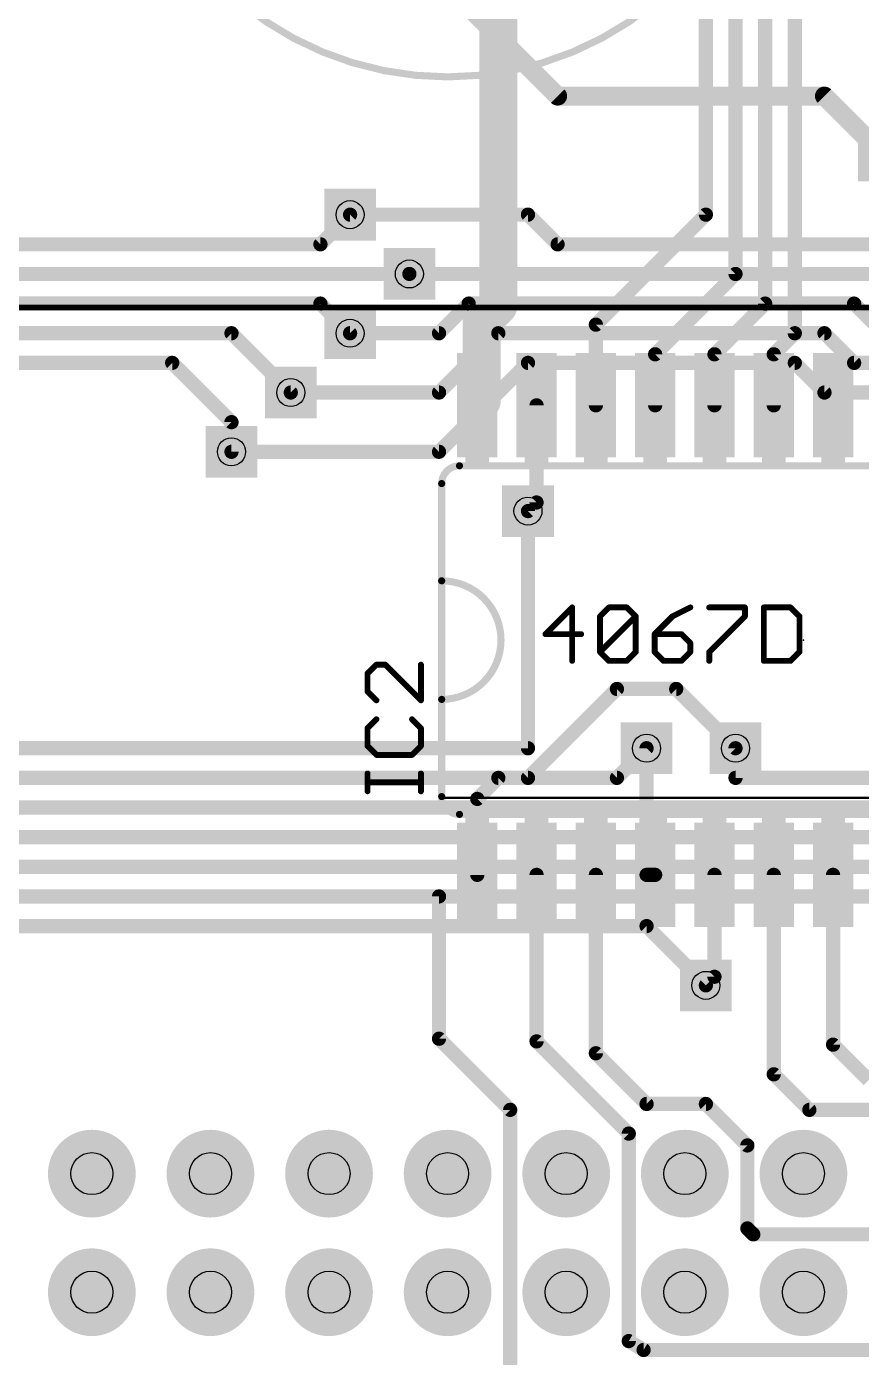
# Model space of a CAD drawing. Extents: x 4 to 288, y -28 to 191.
# Drawn here: x 83.24 to 101.12, y 48.55 to 77.05 of the extents above; entities that cross this region are included whole.
import ezdxf

# ---------------------------------------------------------------- set-up
doc = ezdxf.new("R2010")
doc.units = 0
doc.header["$MEASUREMENT"] = 0
doc.layers.get('0').update_dxf_attribs({"linetype": 'CONTINUOUS'})
for name, color, linetype in [('1', 22, 'CONTINUOUS'), ('16', 175, 'CONTINUOUS'), ('18', 82, 'CONTINUOUS'), ('20', 7, 'CONTINUOUS'), ('21', 2, 'CONTINUOUS'), ('23', 7, 'CONTINUOUS'), ('25', 2, 'CONTINUOUS'), ('27', 253, 'CONTINUOUS'), ('29', 253, 'CONTINUOUS'), ('30', 253, 'CONTINUOUS'), ('31', 253, 'CONTINUOUS'), ('44', 253, 'CONTINUOUS'), ('51', 253, 'CONTINUOUS')]:
    doc.layers.add(name, color=color, linetype=linetype)

# ---------------------------------------------------------------- blocks, each defined once
blk = doc.blocks.new('RECT')
blk.add_solid([(-0.5, -0.5), (0.5, -0.5), (-0.5, 0.5), (0.5, 0.5)])
blk = doc.blocks.new('SQUAREV')
blk.add_solid([(-0.5, -0.5), (0.5, -0.5), (-0.5, 0.5), (0.5, 0.5)])
blk = doc.blocks.new('ROUNDV')
at = {"const_width": 0.5}
blk.add_lwpolyline([(0, -0.25, 1), (0, 0.25, 1), (0, -0.25)], format="xyb", dxfattribs=at)

msp = doc.modelspace()

# ---------------------------------------------------------------- linework, layer by layer
at = {"layer": '1'}
for points, const_width in [([(93.345, 79.375), (93.345, 71.0692)], 0.8128), ([(97.79, 73.025), (97.79, 79.375)], 0.3048), ([(98.425, 71.755), (98.425, 78.74)], 0.3048), ([(99.06, 71.12), (99.06, 78.105)], 0.3048), ([(99.695, 70.485), (99.695, 77.47)], 0.3048), ([(89.535, 72.39), (90.17, 73.025)], 0.3048), ([(95.4342, 70.6692), (97.79, 73.025)], 0.3048), ([(78.105, 72.39), (89.535, 72.39)], 0.3048), ([(78.74, 71.755), (91.44, 71.755)], 0.3048), ([(96.7041, 70.0341), (98.425, 71.755)], 0.3048), ([(79.375, 71.12), (89.535, 71.12)], 0.3048), ([(89.535, 71.12), (90.17, 70.485)], 0.3048), ([(93.345, 71.0692), (92.9894, 70.7136)], 0.8128), ([(97.9742, 70.0341), (99.06, 71.12)], 0.3048), ([(92.9894, 70.7136), (92.9894, 69.0359)], 0.8128), ([(95.4342, 68.9407), (95.4342, 70.6692)], 0.3048), ([(80.01, 70.485), (87.63, 70.485)], 0.3048), ([(87.63, 70.485), (88.9, 69.215)], 0.3048), ([(99.2442, 70.0341), (99.695, 70.485)], 0.3048), ([(96.7041, 68.9407), (96.7041, 70.0341)], 0.3048), ([(97.9742, 68.9407), (97.9742, 70.0341)], 0.3048), ([(99.2442, 68.9407), (99.2442, 70.0341)], 0.3048), ([(80.645, 69.85), (86.36, 69.85)], 0.3048), ([(86.36, 69.85), (87.63, 68.58)], 0.3048), ([(92.9894, 69.0359), (92.8942, 68.9407)], 0.8128), ([(94.1642, 66.8591), (94.1642, 68.9407)], 0.3048), ([(87.63, 68.58), (87.63, 67.945)], 0.3048), ([(93.98, 66.675), (94.1642, 66.8591)], 0.3048), ([(95.885, 62.865), (93.98, 60.96)], 0.3048), ([(97.155, 62.865), (95.885, 62.865)], 0.3048), ([(98.425, 61.595), (97.155, 62.865)], 0.3048), ([(96.52, 58.8823), (96.52, 61.595)], 0.3048), ([(93.345, 60.96), (92.8942, 60.5092)], 0.3048), ([(93.98, 60.96), (93.345, 60.96)], 0.3048), ([(92.8942, 60.5092), (92.8942, 58.8823)], 0.3048), ([(94.1642, 58.8823), (94.1642, 55.3148)], 0.3048), ([(95.4342, 58.8823), (95.4342, 55.0609)], 0.3048), ([(96.7041, 58.8823), (96.52, 58.8823)], 0.3048), ([(97.9742, 58.8823), (97.9742, 56.6992)], 0.3048), ([(99.2442, 58.8823), (99.2442, 54.61)], 0.3048), ([(100.5142, 58.8823), (100.5142, 55.245)], 0.3048), ([(73.66, 58.42), (92.075, 58.42)], 0.3048), ([(92.075, 55.372), (92.075, 58.42)], 0.3048), ([(97.9742, 56.6992), (97.79, 56.515)], 0.3048), ([(93.599, 53.848), (92.075, 55.372)], 0.3048), ([(94.1642, 55.3148), (96.139, 53.34)], 0.3048), ([(101.2762, 54.483), (100.5142, 55.245)], 0.3048), ([(95.4342, 55.0609), (96.52, 53.975)], 0.3048), ([(100.0062, 53.848), (99.2442, 54.61)], 0.3048), ([(93.599, 46.736), (93.599, 53.848)], 0.3048), ([(96.52, 53.975), (97.79, 53.975)], 0.3048), ([(97.79, 53.975), (98.679, 53.086)], 0.3048), ([(120.523, 53.848), (100.0062, 53.848)], 0.3048), ([(96.139, 48.895), (96.139, 53.34)], 0.3048), ([(98.679, 53.086), (98.679, 51.308)], 0.3048), ([(98.679, 51.308), (98.806, 51.181)], 0.3048), ([(98.806, 51.181), (119.634, 51.181)], 0.3048), ([(96.4565, 48.7045), (96.139, 48.895)], 0.3048), ([(96.4565, 48.7045), (120.3325, 48.7045)], 0.3048)]:
    msp.add_lwpolyline(points, dxfattribs=dict(at, const_width=const_width))
for points, const_width in [([(90.2239, 72.9711, 1), (90.1161, 73.0789)], 0.1524), ([(97.7138, 73.025, 1), (97.8662, 73.025)], 0.1524), ([(97.8439, 72.9711, 1), (97.7361, 73.0789)], 0.1524), ([(89.4811, 72.4439, 1), (89.5889, 72.3361)], 0.1524), ([(89.535, 72.3138, 1), (89.535, 72.4662)], 0.1524), ([(91.44, 71.6788, 1), (91.44, 71.8312)], 0.1524), ([(98.4789, 71.7011, 1), (98.3711, 71.8089)], 0.1524), ([(98.3488, 71.755, 1), (98.5012, 71.755)], 0.1524), ([(89.5889, 71.1739, 1), (89.4811, 71.0661)], 0.1524), ([(89.535, 71.0438, 1), (89.535, 71.1962)], 0.1524), ([(93.1418, 71.0692, 1), (93.5482, 71.0692)], 0.4064), ([(93.4887, 70.9255, 1), (93.2013, 71.2129)], 0.4064), ([(99.1139, 71.0661, 1), (99.0061, 71.1739)], 0.1524), ([(93.1926, 70.7136, 1), (92.7862, 70.7136)], 0.4064), ([(92.8457, 70.8573, 1), (93.1331, 70.5699)], 0.4064), ([(98.9838, 71.12, 1), (99.1362, 71.12)], 0.1524), ([(95.5104, 70.6692, 1), (95.358, 70.6692)], 0.1524), ([(95.3803, 70.723, 1), (95.488, 70.6153)], 0.1524), ([(87.6839, 70.5389, 1), (87.5761, 70.4311)], 0.1524), ([(87.63, 70.4088, 1), (87.63, 70.5612)], 0.1524), ([(90.1161, 70.4311, 1), (90.2239, 70.5389)], 0.1524), ([(99.6188, 70.485, 1), (99.7712, 70.485)], 0.1524), ([(99.7489, 70.4311, 1), (99.6411, 70.5389)], 0.1524), ([(96.7803, 70.0341, 1), (96.6279, 70.0341)], 0.1524), ([(96.6503, 70.088, 1), (96.758, 69.9803)], 0.1524), ([(98.0504, 70.0341, 1), (97.898, 70.0341)], 0.1524), ([(97.9203, 70.088, 1), (98.028, 69.9803)], 0.1524), ([(99.3204, 70.0341, 1), (99.168, 70.0341)], 0.1524), ([(99.1903, 70.088, 1), (99.298, 69.9803)], 0.1524), ([(86.4139, 69.9039, 1), (86.3061, 69.7961)], 0.1524), ([(86.36, 69.7738, 1), (86.36, 69.9262)], 0.1524), ([(88.8461, 69.1611, 1), (88.9539, 69.2689)], 0.1524), ([(92.7505, 69.0844, 1), (93.0378, 68.797)], 0.4064), ([(93.1331, 68.8922, 1), (92.8457, 69.1796)], 0.4064), ([(92.7862, 69.0359, 1), (93.1926, 69.0359)], 0.4064), ([(94.2404, 68.9407, 1), (94.088, 68.9407)], 0.1524), ([(95.358, 68.9407, 1), (95.5104, 68.9407)], 0.1524), ([(96.6279, 68.9407, 1), (96.7803, 68.9407)], 0.1524), ([(97.898, 68.9407, 1), (98.0504, 68.9407)], 0.1524), ([(99.168, 68.9407, 1), (99.3204, 68.9407)], 0.1524), ([(87.7062, 68.58, 1), (87.5538, 68.58)], 0.1524), ([(87.5761, 68.5261, 1), (87.6839, 68.6339)], 0.1524), ([(87.5538, 67.945, 1), (87.7062, 67.945)], 0.1524), ([(94.218, 66.8053, 1), (94.1103, 66.913)], 0.1524), ([(93.9261, 66.7289, 1), (94.0339, 66.6211)], 0.1524), ([(94.088, 66.8591, 1), (94.2404, 66.8591)], 0.1524), ([(95.885, 62.9412, 1), (95.885, 62.7888)], 0.1524), ([(95.9389, 62.8111, 1), (95.8311, 62.9189)], 0.1524), ([(97.2089, 62.9189, 1), (97.1011, 62.8111)], 0.1524), ([(97.155, 62.7888, 1), (97.155, 62.9412)], 0.1524), ([(96.5962, 61.595, 1), (96.4438, 61.595)], 0.1524), ([(98.3711, 61.5411, 1), (98.4789, 61.6489)], 0.1524), ([(93.345, 61.0362, 1), (93.345, 60.8838)], 0.1524), ([(93.3989, 60.9061, 1), (93.2911, 61.0139)], 0.1524), ([(93.9261, 61.0139, 1), (94.0339, 60.9061)], 0.1524), ([(93.98, 60.8838, 1), (93.98, 61.0362)], 0.1524), ([(92.9704, 60.5092, 1), (92.818, 60.5092)], 0.1524), ([(92.8403, 60.563, 1), (92.948, 60.4553)], 0.1524), ([(94.2404, 58.8823, 1), (94.088, 58.8823)], 0.1524), ([(95.5104, 58.8823, 1), (95.358, 58.8823)], 0.1524), ([(96.52, 58.9585, 1), (96.52, 58.8061)], 0.1524), ([(96.7041, 58.8061, 1), (96.7041, 58.9585)], 0.1524), ([(98.0504, 58.8823, 1), (97.898, 58.8823)], 0.1524), ([(99.3204, 58.8823, 1), (99.168, 58.8823)], 0.1524), ([(100.5904, 58.8823, 1), (100.438, 58.8823)], 0.1524), ([(92.818, 58.8823, 1), (92.9704, 58.8823)], 0.1524), ([(96.4438, 58.8823, 1), (96.5962, 58.8823)], 0.1524), ([(92.1512, 58.42, 1), (91.9988, 58.42)], 0.1524), ([(92.075, 58.3438, 1), (92.075, 58.4962)], 0.1524), ([(97.898, 56.6992, 1), (98.0504, 56.6992)], 0.1524), ([(98.028, 56.6453, 1), (97.9203, 56.753)], 0.1524), ([(97.7361, 56.5689, 1), (97.8439, 56.4611)], 0.1524), ([(92.1289, 55.4259, 1), (92.0211, 55.3181)], 0.1524), ([(91.9988, 55.372, 1), (92.1512, 55.372)], 0.1524), ([(94.218, 55.3687, 1), (94.1103, 55.261)], 0.1524), ([(94.088, 55.3148, 1), (94.2404, 55.3148)], 0.1524), ([(100.568, 55.2989, 1), (100.4603, 55.1911)], 0.1524), ([(100.438, 55.245, 1), (100.5904, 55.245)], 0.1524), ([(95.488, 55.1147, 1), (95.3803, 55.007)], 0.1524), ([(95.358, 55.0609, 1), (95.5104, 55.0609)], 0.1524), ([(99.298, 54.6639, 1), (99.1903, 54.5561)], 0.1524), ([(99.168, 54.61, 1), (99.3204, 54.61)], 0.1524), ([(93.6752, 53.848, 1), (93.5228, 53.848)], 0.1524), ([(93.5451, 53.7941, 1), (93.6529, 53.9019)], 0.1524), ([(96.52, 54.0512, 1), (96.52, 53.8988)], 0.1524), ([(96.4661, 53.9211, 1), (96.5739, 54.0289)], 0.1524), ([(97.8439, 54.0289, 1), (97.7361, 53.9211)], 0.1524), ([(97.79, 53.8988, 1), (97.79, 54.0512)], 0.1524), ([(100.0062, 53.9242, 1), (100.0062, 53.7718)], 0.1524), ([(99.9523, 53.7941, 1), (100.06, 53.9019)], 0.1524), ([(96.2152, 53.34, 1), (96.0628, 53.34)], 0.1524), ([(96.0851, 53.2861, 1), (96.1929, 53.3939)], 0.1524), ([(98.7552, 53.086, 1), (98.6028, 53.086)], 0.1524), ([(98.6251, 53.0321, 1), (98.7329, 53.1399)], 0.1524), ([(98.7329, 51.3619, 1), (98.6251, 51.2541)], 0.1524), ([(98.6028, 51.308, 1), (98.7552, 51.308)], 0.1524), ([(98.806, 51.2572, 1), (98.806, 51.1048)], 0.1524), ([(98.7521, 51.1271, 1), (98.8599, 51.2349)], 0.1524), ([(96.1782, 48.9603, 1), (96.0998, 48.8297)], 0.1524), ([(96.0628, 48.895, 1), (96.2152, 48.895)], 0.1524), ([(96.4565, 48.7807, 1), (96.4565, 48.6283)], 0.1524), ([(96.4173, 48.6392, 1), (96.4957, 48.7698)], 0.1524)]:
    msp.add_lwpolyline(points, format="xyb", dxfattribs=dict(at, const_width=const_width))
at = {"layer": '16'}
for points, const_width in [([(88.4492, 81.7309), (94.615, 75.565)], 0.4064), ([(94.615, 75.565), (100.33, 75.565)], 0.4064), ([(100.33, 75.565), (101.6, 74.295)], 0.4064), ([(90.17, 73.025), (93.98, 73.025)], 0.3048), ([(93.98, 73.025), (94.615, 72.39)], 0.3048), ([(94.615, 72.39), (102.87, 72.39)], 0.3048), ([(91.44, 71.755), (102.235, 71.755)], 0.3048), ([(92.075, 70.485), (92.71, 71.12)], 0.3048), ([(92.71, 71.12), (100.965, 71.12)], 0.3048), ([(100.965, 71.12), (101.6, 70.485)], 0.3048), ([(90.17, 70.485), (92.075, 70.485)], 0.3048), ([(92.075, 69.215), (93.345, 70.485)], 0.3048), ([(93.345, 70.485), (100.33, 70.485)], 0.3048), ([(100.33, 70.485), (100.965, 69.85)], 0.3048), ([(92.075, 67.945), (93.98, 69.85)], 0.3048), ([(93.98, 69.85), (99.695, 69.85)], 0.3048), ([(99.695, 69.85), (100.33, 69.215)], 0.3048), ([(100.965, 69.85), (107.95, 69.85)], 0.3048), ([(88.9, 69.215), (92.075, 69.215)], 0.3048), ([(106.68, 69.215), (100.33, 69.215)], 0.3048), ([(87.63, 67.945), (92.075, 67.945)], 0.3048), ([(93.98, 61.595), (93.98, 66.675)], 0.3048), ([(81.28, 61.595), (93.98, 61.595)], 0.3048), ([(96.52, 61.595), (95.885, 60.96)], 0.3048), ([(98.425, 60.96), (98.425, 61.595)], 0.3048), ([(95.885, 60.96), (80.645, 60.96)], 0.3048), ([(108.585, 60.96), (98.425, 60.96)], 0.3048), ([(80.01, 60.325), (123.19, 60.325)], 0.3048), ([(79.375, 59.69), (124.714, 59.69)], 0.3048), ([(129.9832, 59.055), (78.74, 59.055)], 0.3048), ([(78.105, 58.42), (118.11, 58.42)], 0.3048), ([(74.93, 57.785), (96.52, 57.785)], 0.3048), ([(96.52, 57.785), (97.79, 56.515)], 0.3048)]:
    msp.add_lwpolyline(points, dxfattribs=dict(at, const_width=const_width))
for points, const_width in [([(94.615, 75.6666, 1), (94.615, 75.4634)], 0.2032), ([(94.5432, 75.4932, 1), (94.6868, 75.6368)], 0.2032), ([(100.4018, 75.6368, 1), (100.2582, 75.4932)], 0.2032), ([(100.33, 75.4634, 1), (100.33, 75.6666)], 0.2032), ([(90.17, 73.1012, 1), (90.17, 72.9488)], 0.1524), ([(94.0339, 73.0789, 1), (93.9261, 72.9711)], 0.1524), ([(93.98, 72.9488, 1), (93.98, 73.1012)], 0.1524), ([(94.615, 72.4662, 1), (94.615, 72.3138)], 0.1524), ([(94.5611, 72.3361, 1), (94.6689, 72.4439)], 0.1524), ([(91.44, 71.8312, 1), (91.44, 71.6788)], 0.1524), ([(92.71, 71.1962, 1), (92.71, 71.0438)], 0.1524), ([(92.7639, 71.0661, 1), (92.6561, 71.1739)], 0.1524), ([(101.0189, 71.1739, 1), (100.9111, 71.0661)], 0.1524), ([(100.965, 71.0438, 1), (100.965, 71.1962)], 0.1524), ([(90.17, 70.5612, 1), (90.17, 70.4088)], 0.1524), ([(92.0211, 70.5389, 1), (92.1289, 70.4311)], 0.1524), ([(92.075, 70.4088, 1), (92.075, 70.5612)], 0.1524), ([(93.345, 70.5612, 1), (93.345, 70.4088)], 0.1524), ([(93.3989, 70.4311, 1), (93.2911, 70.5389)], 0.1524), ([(100.3839, 70.5389, 1), (100.2761, 70.4311)], 0.1524), ([(100.33, 70.4088, 1), (100.33, 70.5612)], 0.1524), ([(93.98, 69.9262, 1), (93.98, 69.7738)], 0.1524), ([(94.0339, 69.7961, 1), (93.9261, 69.9039)], 0.1524), ([(99.7489, 69.9039, 1), (99.6411, 69.7961)], 0.1524), ([(99.695, 69.7738, 1), (99.695, 69.9262)], 0.1524), ([(100.965, 69.9262, 1), (100.965, 69.7738)], 0.1524), ([(100.9111, 69.7961, 1), (101.0189, 69.9039)], 0.1524), ([(88.9, 69.2912, 1), (88.9, 69.1388)], 0.1524), ([(92.0211, 69.2689, 1), (92.1289, 69.1611)], 0.1524), ([(92.075, 69.1388, 1), (92.075, 69.2912)], 0.1524), ([(100.33, 69.2912, 1), (100.33, 69.1388)], 0.1524), ([(100.2761, 69.1611, 1), (100.3839, 69.2689)], 0.1524), ([(87.63, 68.0212, 1), (87.63, 67.8688)], 0.1524), ([(92.0211, 67.9989, 1), (92.1289, 67.8911)], 0.1524), ([(92.075, 67.8688, 1), (92.075, 68.0212)], 0.1524), ([(94.0562, 66.675, 1), (93.9038, 66.675)], 0.1524), ([(93.9038, 61.595, 1), (94.0562, 61.595)], 0.1524), ([(93.98, 61.5188, 1), (93.98, 61.6712)], 0.1524), ([(96.5739, 61.5411, 1), (96.4661, 61.6489)], 0.1524), ([(98.5012, 61.595, 1), (98.3488, 61.595)], 0.1524), ([(95.8311, 61.0139, 1), (95.9389, 60.9061)], 0.1524), ([(95.885, 60.8838, 1), (95.885, 61.0362)], 0.1524), ([(98.425, 61.0362, 1), (98.425, 60.8838)], 0.1524), ([(98.3488, 60.96, 1), (98.5012, 60.96)], 0.1524), ([(96.5739, 57.8389, 1), (96.4661, 57.7311)], 0.1524), ([(96.52, 57.7088, 1), (96.52, 57.8612)], 0.1524), ([(97.7361, 56.4611, 1), (97.8439, 56.5689)], 0.1524)]:
    msp.add_lwpolyline(points, format="xyb", dxfattribs=dict(at, const_width=const_width))
at = {"layer": '20', "const_width": 0.0254}
msp.add_lwpolyline([(71.1264, 186.0347, 2.9429), (202.1142, 186.0347)], format="xyb", dxfattribs=at)
at = {"layer": '21'}
for points, const_width in [([(92.2592, 75.9765, 1), (92.2592, 89.9465, 1), (92.2592, 75.9765)], 0.1524), ([(92.5132, 67.6453, 0.4142), (92.1322, 67.2643)], 0.1524), ([(92.5132, 67.6834, 1), (92.5132, 67.6072)], 0.0762), ([(92.5132, 67.6072, 1), (92.5132, 67.6834)], 0.0762), ([(92.1703, 67.2643, 1), (92.0941, 67.2643)], 0.0762), ([(92.0941, 67.2643, 1), (92.1703, 67.2643)], 0.0762), ([(92.1703, 65.1815, 1), (92.0941, 65.1815)], 0.0762), ([(92.1322, 62.6415, 1), (92.1322, 65.1815)], 0.1524), ([(92.1322, 65.2196, 1), (92.1322, 65.1434)], 0.0762), ([(92.0941, 65.1815, 1), (92.1703, 65.1815)], 0.0762), ([(92.1703, 62.6415, 1), (92.0941, 62.6415)], 0.0762), ([(92.1322, 62.6796, 1), (92.1322, 62.6034)], 0.0762), ([(92.0941, 62.6415, 1), (92.1703, 62.6415)], 0.0762), ([(92.1322, 60.5587, 0.4142), (92.5132, 60.1777)], 0.1524), ([(92.1703, 60.5587, 1), (92.0941, 60.5587)], 0.0762), ([(92.0941, 60.5587, 1), (92.1703, 60.5587)], 0.0762), ([(92.1322, 60.546, 1), (92.1322, 60.5206)], 0.0254), ([(92.5132, 60.2158, 1), (92.5132, 60.1396)], 0.0762), ([(92.5132, 60.1396, 1), (92.5132, 60.2158)], 0.0762)]:
    msp.add_lwpolyline(points, format="xyb", dxfattribs=dict(at, const_width=const_width))
for points, const_width in [([(67.9006, 71.0362), (106.0006, 71.0362)], 0.127), ([(107.2452, 67.6453), (92.5132, 67.6453)], 0.1524), ([(92.1322, 67.2643), (92.1322, 65.1815)], 0.1524), ([(92.1322, 65.1815), (92.1322, 62.6415)], 0.1524), ([(92.1322, 62.6415), (92.1322, 60.5587)], 0.1524), ([(92.1322, 60.5333), (107.6262, 60.5333)], 0.0508), ([(92.5132, 60.1777), (107.2452, 60.1777)], 0.1524)]:
    msp.add_lwpolyline(points, dxfattribs=dict(at, const_width=const_width))
at = {"layer": '23'}
msp.add_point((99.8792, 63.9115), dxfattribs=at)
at = {"layer": '25', "const_width": 0.127}
for points in [[(90.7343, 63.3846), (90.5437, 63.194)], [(90.925, 63.3846), (90.7343, 63.3846)], [(91.6877, 62.622), (90.925, 63.3846)], [(91.6877, 63.3846), (91.6877, 62.622)], [(90.5437, 63.194), (90.5437, 62.8126)], [(90.5437, 62.8126), (90.7343, 62.622)], [(90.7343, 62.2152), (90.5437, 62.0246)], [(91.6877, 62.0246), (91.497, 62.2152)], [(90.5437, 62.0246), (90.5437, 61.6432)], [(91.6877, 61.6432), (91.6877, 62.0246)], [(90.5437, 61.6432), (90.7343, 61.4526)], [(91.497, 61.4526), (91.6877, 61.6432)], [(90.7343, 61.4526), (91.497, 61.4526)], [(90.5437, 60.673), (90.5437, 61.0543)], [(91.6877, 60.673), (91.6877, 61.0543)], [(91.6877, 60.8636), (90.5437, 60.8636)]]:
    msp.add_lwpolyline(points, dxfattribs=at)
at = {"layer": '25', "const_width": 0.0635}
for points in [[(90.7343, 63.4164, 1), (90.7343, 63.3529)], [(90.7568, 63.3622, 1), (90.7119, 63.4071)], [(90.9475, 63.4071, 1), (90.9025, 63.3622)], [(90.925, 63.3529, 1), (90.925, 63.4164)], [(91.7194, 63.3846, 1), (91.6559, 63.3846)], [(90.5754, 63.194, 1), (90.5119, 63.194)], [(90.5212, 63.2164, 1), (90.5661, 63.1715)], [(90.5661, 62.8351, 1), (90.5212, 62.7902)], [(90.5119, 62.8126, 1), (90.5754, 62.8126)], [(90.7119, 62.5995, 1), (90.7568, 62.6444)], [(91.6559, 62.622, 1), (91.7194, 62.622)], [(91.6652, 62.5995, 1), (91.7101, 62.6444)], [(90.7568, 62.1928, 1), (90.7119, 62.2377)], [(91.5194, 62.2377, 1), (91.4745, 62.1928)], [(90.5754, 62.0246, 1), (90.5119, 62.0246)], [(90.5212, 62.047, 1), (90.5661, 62.0021)], [(91.7194, 62.0246, 1), (91.6559, 62.0246)], [(91.6652, 62.0021, 1), (91.7101, 62.047)], [(90.5661, 61.6657, 1), (90.5212, 61.6208)], [(90.5119, 61.6432, 1), (90.5754, 61.6432)], [(91.6559, 61.6432, 1), (91.7194, 61.6432)], [(91.7101, 61.6208, 1), (91.6652, 61.6657)], [(90.7343, 61.4843, 1), (90.7343, 61.4208)], [(90.7119, 61.4301, 1), (90.7568, 61.475)], [(91.4745, 61.475, 1), (91.5194, 61.4301)], [(91.497, 61.4208, 1), (91.497, 61.4843)], [(90.5754, 61.0543, 1), (90.5119, 61.0543)], [(91.7194, 61.0543, 1), (91.6559, 61.0543)], [(90.5437, 60.8954, 1), (90.5437, 60.8319)], [(91.6877, 60.8319, 1), (91.6877, 60.8954)], [(90.5119, 60.673, 1), (90.5754, 60.673)], [(91.6559, 60.673, 1), (91.7194, 60.673)]]:
    msp.add_lwpolyline(points, format="xyb", dxfattribs=at)
at = {"layer": '27', "const_width": 0.127}
for points in [[(94.9266, 64.611), (94.3547, 64.039)], [(94.9266, 63.467), (94.9266, 64.611)], [(95.524, 64.4203), (95.7147, 64.611)], [(95.524, 63.6576), (95.524, 64.4203)], [(95.524, 63.6576), (96.2867, 64.4203)], [(95.7147, 64.611), (96.096, 64.611)], [(96.096, 64.611), (96.2867, 64.4203)], [(96.2867, 64.4203), (96.2867, 63.6576)], [(97.0748, 64.4203), (96.6934, 64.039)], [(97.4561, 64.611), (97.0748, 64.4203)], [(97.8628, 64.611), (98.6255, 64.611)], [(98.6255, 64.4203), (97.8628, 63.6576)], [(98.6255, 64.611), (98.6255, 64.4203)], [(99.0322, 64.611), (99.0322, 63.467)], [(99.6042, 64.611), (99.0322, 64.611)], [(99.7949, 64.4203), (99.6042, 64.611)], [(99.7949, 63.6576), (99.7949, 64.4203)], [(94.3547, 64.039), (95.1173, 64.039)], [(96.6934, 64.039), (96.6934, 63.6576)], [(97.2654, 64.039), (96.6934, 64.039)], [(97.4561, 63.8483), (97.2654, 64.039)], [(97.4561, 63.6576), (97.4561, 63.8483)], [(95.7147, 63.467), (95.524, 63.6576)], [(96.2867, 63.6576), (96.096, 63.467)], [(96.6934, 63.6576), (96.8841, 63.467)], [(97.2654, 63.467), (97.4561, 63.6576)], [(97.8628, 63.6576), (97.8628, 63.467)], [(99.6042, 63.467), (99.7949, 63.6576)], [(96.096, 63.467), (95.7147, 63.467)], [(96.8841, 63.467), (97.2654, 63.467)], [(99.0322, 63.467), (99.6042, 63.467)]]:
    msp.add_lwpolyline(points, dxfattribs=at)
at = {"layer": '27', "const_width": 0.0635}
for points in [[(94.9584, 64.611, 1), (94.8949, 64.611)], [(94.9491, 64.5885, 1), (94.9042, 64.6334)], [(95.5558, 64.4203, 1), (95.4923, 64.4203)], [(95.5016, 64.4427, 1), (95.5465, 64.3978)], [(95.7147, 64.6427, 1), (95.7147, 64.5792)], [(95.7372, 64.5885, 1), (95.6923, 64.6334)], [(96.1185, 64.6334, 1), (96.0736, 64.5885)], [(96.096, 64.5792, 1), (96.096, 64.6427)], [(96.3184, 64.4203, 1), (96.2549, 64.4203)], [(96.3091, 64.3978, 1), (96.2642, 64.4427)], [(96.2642, 64.3978, 1), (96.3091, 64.4427)], [(97.0606, 64.4487, 1), (97.089, 64.3919)], [(97.0972, 64.3978, 1), (97.0523, 64.4427)], [(97.4703, 64.5826, 1), (97.4419, 64.6394)], [(97.8628, 64.6427, 1), (97.8628, 64.5792)], [(98.6572, 64.611, 1), (98.5937, 64.611)], [(98.5937, 64.4203, 1), (98.6572, 64.4203)], [(98.6479, 64.3978, 1), (98.603, 64.4427)], [(98.6255, 64.5792, 1), (98.6255, 64.6427)], [(99.0322, 64.6427, 1), (99.0322, 64.5792)], [(99.064, 64.611, 1), (99.0005, 64.611)], [(99.6267, 64.6334, 1), (99.5818, 64.5885)], [(99.6042, 64.5792, 1), (99.6042, 64.6427)], [(99.8266, 64.4203, 1), (99.7631, 64.4203)], [(99.7724, 64.3978, 1), (99.8173, 64.4427)], [(94.3547, 64.0707, 1), (94.3547, 64.0072)], [(94.3322, 64.0614, 1), (94.3771, 64.0165)], [(95.1173, 64.0072, 1), (95.1173, 64.0707)], [(96.7252, 64.039, 1), (96.6617, 64.039)], [(96.6934, 64.0707, 1), (96.6934, 64.0072)], [(96.671, 64.0614, 1), (96.7159, 64.0165)], [(97.2879, 64.0614, 1), (97.243, 64.0165)], [(97.2654, 64.0072, 1), (97.2654, 64.0707)], [(97.4878, 63.8483, 1), (97.4243, 63.8483)], [(97.4336, 63.8259, 1), (97.4785, 63.8708)], [(95.5465, 63.6801, 1), (95.5016, 63.6352)], [(95.5016, 63.6801, 1), (95.5465, 63.6352)], [(95.4923, 63.6576, 1), (95.5558, 63.6576)], [(96.2549, 63.6576, 1), (96.3184, 63.6576)], [(96.3091, 63.6352, 1), (96.2642, 63.6801)], [(96.6617, 63.6576, 1), (96.7252, 63.6576)], [(96.7159, 63.6801, 1), (96.671, 63.6352)], [(97.4243, 63.6576, 1), (97.4878, 63.6576)], [(97.4785, 63.6352, 1), (97.4336, 63.6801)], [(97.8946, 63.6576, 1), (97.8311, 63.6576)], [(97.8404, 63.6801, 1), (97.8853, 63.6352)], [(99.7631, 63.6576, 1), (99.8266, 63.6576)], [(99.8173, 63.6352, 1), (99.7724, 63.6801)], [(94.8949, 63.467, 1), (94.9584, 63.467)], [(95.7147, 63.4987, 1), (95.7147, 63.4352)], [(95.6923, 63.4445, 1), (95.7372, 63.4894)], [(96.0736, 63.4894, 1), (96.1185, 63.4445)], [(96.096, 63.4352, 1), (96.096, 63.4987)], [(96.8841, 63.4987, 1), (96.8841, 63.4352)], [(96.8617, 63.4445, 1), (96.9066, 63.4894)], [(97.243, 63.4894, 1), (97.2879, 63.4445)], [(97.2654, 63.4352, 1), (97.2654, 63.4987)], [(97.8311, 63.467, 1), (97.8946, 63.467)], [(99.0322, 63.4987, 1), (99.0322, 63.4352)], [(99.0005, 63.467, 1), (99.064, 63.467)], [(99.5818, 63.4894, 1), (99.6267, 63.4445)], [(99.6042, 63.4352, 1), (99.6042, 63.4987)]]:
    msp.add_lwpolyline(points, format="xyb", dxfattribs=at)
at = {"layer": '44'}
for centre, radius in [((90.17, 73.025), 0.3), ((91.44, 71.755), 0.3), ((90.17, 70.485), 0.3), ((88.9, 69.215), 0.3), ((87.63, 67.945), 0.3), ((93.98, 66.675), 0.3), ((96.52, 61.595), 0.3), ((98.425, 61.595), 0.3), ((97.79, 56.515), 0.3), ((84.6392, 52.4815), 0.45), ((87.1792, 52.4815), 0.45), ((89.7191, 52.4815), 0.45), ((92.2592, 52.4815), 0.45), ((94.7992, 52.4815), 0.45), ((97.3392, 52.4815), 0.45), ((99.8792, 52.4815), 0.45), ((84.6392, 49.9415), 0.45), ((87.1792, 49.9415), 0.45), ((89.7191, 49.9415), 0.45), ((92.2592, 49.9415), 0.45), ((94.7992, 49.9415), 0.45), ((97.3392, 49.9415), 0.45), ((99.8792, 49.9415), 0.45)]:
    msp.add_circle(centre, radius, dxfattribs=at)

# ---------------------------------------------------------------- block references
at = {"layer": '1', "xscale": 0.6604, "yscale": 2.032}
for p in [(92.8942, 68.9407), (94.1642, 68.9407), (95.4342, 68.9407), (96.7041, 68.9407), (97.9742, 68.9407), (99.2442, 68.9407), (100.5142, 68.9407), (92.8942, 58.8823), (94.1642, 58.8823), (95.4342, 58.8823), (96.7041, 58.8823), (97.9742, 58.8823), (99.2442, 58.8823), (100.5142, 58.8823)]:
    msp.add_blockref('RECT', p, dxfattribs=at)
at = {"layer": '18'}
for name, p, xscale, yscale in [('SQUAREV', (101.6, 74.295), 1.108, 1.108), ('SQUAREV', (101.6, 74.295), 1.108, 1.108), ('SQUAREV', (90.17, 73.025), 1.108, 1.108), ('SQUAREV', (90.17, 73.025), 1.108, 1.108), ('SQUAREV', (91.44, 71.755), 1.108, 1.108), ('SQUAREV', (91.44, 71.755), 1.108, 1.108), ('SQUAREV', (90.17, 70.485), 1.108, 1.108), ('SQUAREV', (90.17, 70.485), 1.108, 1.108), ('SQUAREV', (88.9, 69.215), 1.108, 1.108), ('SQUAREV', (88.9, 69.215), 1.108, 1.108), ('SQUAREV', (87.63, 67.945), 1.108, 1.108), ('SQUAREV', (87.63, 67.945), 1.108, 1.108), ('SQUAREV', (93.98, 66.675), 1.108, 1.108), ('SQUAREV', (93.98, 66.675), 1.108, 1.108), ('SQUAREV', (96.52, 61.595), 1.108, 1.108), ('SQUAREV', (96.52, 61.595), 1.108, 1.108), ('SQUAREV', (98.425, 61.595), 1.108, 1.108), ('SQUAREV', (98.425, 61.595), 1.108, 1.108), ('SQUAREV', (97.79, 56.515), 1.108, 1.108), ('SQUAREV', (97.79, 56.515), 1.108, 1.108), ('ROUNDV', (84.6392, 52.4815), 1.6764, 1.6764), ('ROUNDV', (84.6392, 52.4815), 1.6764, 1.6764), ('ROUNDV', (87.1792, 52.4815), 1.6764, 1.6764), ('ROUNDV', (87.1792, 52.4815), 1.6764, 1.6764), ('ROUNDV', (89.7191, 52.4815), 1.6764, 1.6764), ('ROUNDV', (89.7191, 52.4815), 1.6764, 1.6764), ('ROUNDV', (92.2592, 52.4815), 1.6764, 1.6764), ('ROUNDV', (92.2592, 52.4815), 1.6764, 1.6764), ('ROUNDV', (94.7992, 52.4815), 1.6764, 1.6764), ('ROUNDV', (94.7992, 52.4815), 1.6764, 1.6764), ('ROUNDV', (97.3392, 52.4815), 1.6764, 1.6764), ('ROUNDV', (97.3392, 52.4815), 1.6764, 1.6764), ('ROUNDV', (99.8792, 52.4815), 1.6764, 1.6764), ('ROUNDV', (99.8792, 52.4815), 1.6764, 1.6764), ('ROUNDV', (84.6392, 49.9415), 1.6764, 1.6764), ('ROUNDV', (84.6392, 49.9415), 1.6764, 1.6764), ('ROUNDV', (87.1792, 49.9415), 1.6764, 1.6764), ('ROUNDV', (87.1792, 49.9415), 1.6764, 1.6764), ('ROUNDV', (89.7191, 49.9415), 1.6764, 1.6764), ('ROUNDV', (89.7191, 49.9415), 1.6764, 1.6764), ('ROUNDV', (92.2592, 49.9415), 1.6764, 1.6764), ('ROUNDV', (92.2592, 49.9415), 1.6764, 1.6764), ('ROUNDV', (94.7992, 49.9415), 1.6764, 1.6764), ('ROUNDV', (94.7992, 49.9415), 1.6764, 1.6764), ('ROUNDV', (97.3392, 49.9415), 1.6764, 1.6764), ('ROUNDV', (97.3392, 49.9415), 1.6764, 1.6764), ('ROUNDV', (99.8792, 49.9415), 1.6764, 1.6764), ('ROUNDV', (99.8792, 49.9415), 1.6764, 1.6764)]:
    msp.add_blockref(name, p, dxfattribs=dict(at, xscale=xscale, yscale=yscale))
at = {"layer": '21', "xscale": 0.508, "yscale": 0.127}
for p in [(92.8942, 67.7088), (94.1642, 67.7088), (95.4342, 67.7088), (96.7041, 67.7088), (97.9742, 67.7088), (99.2442, 67.7088), (100.5142, 67.7088), (92.8942, 60.1142), (94.1642, 60.1142), (95.4342, 60.1142), (96.7041, 60.1142), (97.9742, 60.1142), (99.2442, 60.1142), (100.5142, 60.1142)]:
    msp.add_blockref('RECT', p, dxfattribs=at)
at = {"layer": '29'}
for name, p, xscale, yscale in [('RECT', (92.8942, 68.9407), 0.8636, 2.2352), ('RECT', (94.1642, 68.9407), 0.8636, 2.2352), ('RECT', (95.4342, 68.9407), 0.8636, 2.2352), ('RECT', (96.7041, 68.9407), 0.8636, 2.2352), ('RECT', (97.9742, 68.9407), 0.8636, 2.2352), ('RECT', (99.2442, 68.9407), 0.8636, 2.2352), ('RECT', (100.5142, 68.9407), 0.8636, 2.2352), ('RECT', (92.8942, 58.8823), 0.8636, 2.2352), ('RECT', (94.1642, 58.8823), 0.8636, 2.2352), ('RECT', (95.4342, 58.8823), 0.8636, 2.2352), ('RECT', (96.7041, 58.8823), 0.8636, 2.2352), ('RECT', (97.9742, 58.8823), 0.8636, 2.2352), ('RECT', (99.2442, 58.8823), 0.8636, 2.2352), ('RECT', (100.5142, 58.8823), 0.8636, 2.2352), ('ROUNDV', (84.6392, 52.4815), 1.8796, 1.8796), ('ROUNDV', (87.1792, 52.4815), 1.8796, 1.8796), ('ROUNDV', (89.7191, 52.4815), 1.8796, 1.8796), ('ROUNDV', (92.2592, 52.4815), 1.8796, 1.8796), ('ROUNDV', (94.7992, 52.4815), 1.8796, 1.8796), ('ROUNDV', (97.3392, 52.4815), 1.8796, 1.8796), ('ROUNDV', (99.8792, 52.4815), 1.8796, 1.8796), ('ROUNDV', (84.6392, 49.9415), 1.8796, 1.8796), ('ROUNDV', (87.1792, 49.9415), 1.8796, 1.8796), ('ROUNDV', (89.7191, 49.9415), 1.8796, 1.8796), ('ROUNDV', (92.2592, 49.9415), 1.8796, 1.8796), ('ROUNDV', (94.7992, 49.9415), 1.8796, 1.8796), ('ROUNDV', (97.3392, 49.9415), 1.8796, 1.8796), ('ROUNDV', (99.8792, 49.9415), 1.8796, 1.8796)]:
    msp.add_blockref(name, p, dxfattribs=dict(at, xscale=xscale, yscale=yscale))
at = {"layer": '30', "xscale": 1.8796, "yscale": 1.8796}
for p in [(84.6392, 52.4815), (87.1792, 52.4815), (89.7191, 52.4815), (92.2592, 52.4815), (94.7992, 52.4815), (97.3392, 52.4815), (99.8792, 52.4815), (84.6392, 49.9415), (87.1792, 49.9415), (89.7191, 49.9415), (92.2592, 49.9415), (94.7992, 49.9415), (97.3392, 49.9415), (99.8792, 49.9415)]:
    msp.add_blockref('ROUNDV', p, dxfattribs=at)
at = {"layer": '31', "xscale": 0.6604, "yscale": 2.032}
for p in [(92.8942, 68.9407), (94.1642, 68.9407), (95.4342, 68.9407), (96.7041, 68.9407), (97.9742, 68.9407), (99.2442, 68.9407), (100.5142, 68.9407), (92.8942, 58.8823), (94.1642, 58.8823), (95.4342, 58.8823), (96.7041, 58.8823), (97.9742, 58.8823), (99.2442, 58.8823), (100.5142, 58.8823)]:
    msp.add_blockref('RECT', p, dxfattribs=at)
at = {"layer": '51', "xscale": 0.508, "yscale": 1.4732}
for p in [(92.8942, 68.5089), (94.1642, 68.5089), (95.4342, 68.5089), (96.7041, 68.5089), (97.9742, 68.5089), (99.2442, 68.5089), (100.5142, 68.5089), (92.8942, 59.3141), (94.1642, 59.3141), (95.4342, 59.3141), (96.7041, 59.3141), (97.9742, 59.3141), (99.2442, 59.3141), (100.5142, 59.3141)]:
    msp.add_blockref('RECT', p, dxfattribs=at)

doc.saveas('drawing.dxf')
